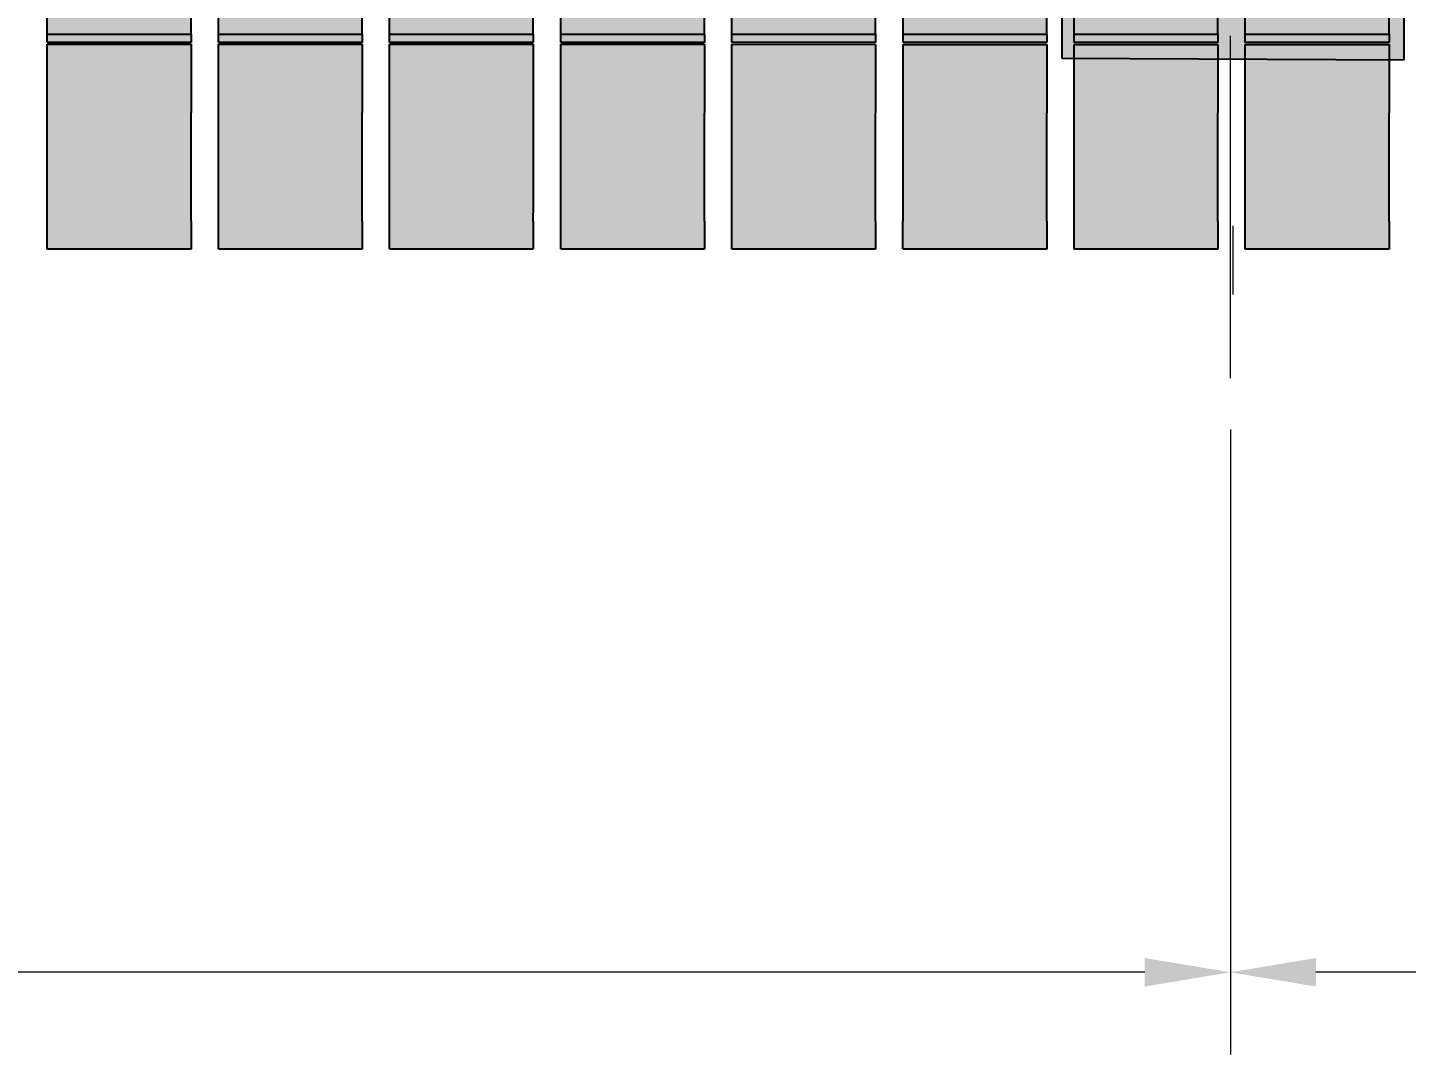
# Model space of a CAD drawing. Header units: metres. Extents: x 313 to 328, y 3 to 1212.
# Drawn here: x 318.4814 to 318.8842, y 1210.0771 to 1210.377 of the extents above; entities that cross this region are included whole.
import ezdxf

# ---------------------------------------------------------------- set-up
doc = ezdxf.new("R2010")
doc.units = ezdxf.units.M
doc.linetypes.add('JacobsCenter', pattern=[0.015, 0.009, -0.0015, 0.003, -0.0015])
doc.layers.get('Defpoints').update_dxf_attribs({"color": 41})
for name, color, linetype, lineweight in [('A-ANNO-DIMS', 7, 'Continuous', 9), ('A-DETL', 7, 'Continuous', 13), ('A-DETL-GENF', 7, 'Continuous', 9), ('A-GENM', 7, 'Continuous', 35)]:
    doc.layers.add(name, color=color, linetype=linetype, lineweight=lineweight)
doc.styles.add('Arial Narrow_1', font='ARIALN.TTF', dxfattribs={"height": 0.025})
doc.dimstyles.new('Dimension_Standard_O__mm_', dxfattribs={"dimscale": 0.3048, "dimtxt": 0.025586, "dimasz": 0.082021, "dimexe": 0.07874, "dimexo": 0.049213, "dimgap": 0.049213, "dimtad": 1, "dimdec": 0, "dimlfac": 1000, "dimzin": 0, "dimdsep": 46, "dimtxsty": 'Arial Narrow_1', "dimsah": 1, "dimcen": 0.09, "dimaunit": 1, "dimadec": 4, "dimazin": 0, "dimtfac": 1, "dimtdec": 4, "dimtix": 1, "dimtmove": 0, "dimatfit": 3, "dimfxl": 1, "dimtvp": 1, "dimtfill": 1, "dimtolj": 1, "dimtzin": 0, "dimlwd": 18, "dimlwe": 18, "dimarcsym": 2})

# ---------------------------------------------------------------- blocks, each defined once
blk = doc.blocks.new('BR08_SEATING_NORTH 3 - BR08_SEATING_NORTH 3-5676583-DRG-2873241 - NORTHERN SCREEN POST - PLAN')
at = {"layer": 'A-GENM', "lineweight": 25, "true_color": 0xebe8e4}
for points in [[(318.52913, 1210.37514), (318.52927, 1210.77518), (318.4873, 1210.77519), (318.48727, 1210.7539), (318.48713, 1210.37514)], [(318.57913, 1210.37513), (318.57927, 1210.77517), (318.5373, 1210.77518), (318.53727, 1210.7539), (318.53713, 1210.37514)], [(318.62913, 1210.37513), (318.62926, 1210.77517), (318.5873, 1210.77517), (318.58727, 1210.7539), (318.58713, 1210.37513), (318.60332, 1210.37513)], [(318.67913, 1210.37512), (318.67924, 1210.77516), (318.6373, 1210.77517), (318.63727, 1210.7539), (318.63713, 1210.37512)], [(318.72913, 1210.37511), (318.72924, 1210.77515), (318.6873, 1210.77516), (318.68727, 1210.7539), (318.68713, 1210.37512), (318.72466, 1210.37511)], [(318.77913, 1210.37511), (318.77927, 1210.77515), (318.7373, 1210.77515), (318.73727, 1210.7539), (318.73713, 1210.37511)], [(318.52913, 1210.37272), (318.52913, 1210.37514), (318.48713, 1210.37516), (318.48713, 1210.37272)], [(318.57913, 1210.37271), (318.57913, 1210.37513), (318.53713, 1210.37516), (318.53713, 1210.37272)], [(318.62913, 1210.37271), (318.62913, 1210.37513), (318.58713, 1210.37515), (318.58713, 1210.37271), (318.60332, 1210.37271)], [(318.67913, 1210.3727), (318.67913, 1210.37512), (318.63713, 1210.37515), (318.63713, 1210.37271)], [(318.72913, 1210.3727), (318.72913, 1210.37511), (318.68713, 1210.37514), (318.68713, 1210.3727), (318.72466, 1210.3727)], [(318.77913, 1210.3727), (318.77913, 1210.37511), (318.73713, 1210.37514), (318.73713, 1210.3727)], [(318.82913, 1210.37269), (318.82913, 1210.3751), (318.78713, 1210.37513), (318.78713, 1210.37269)], [(318.87913, 1210.37269), (318.87913, 1210.3751), (318.83713, 1210.37513), (318.83713, 1210.37269), (318.846, 1210.37269)], [(318.52913, 1210.3522), (318.52913, 1210.37216), (318.48713, 1210.37217), (318.48713, 1210.3522)], [(318.57913, 1210.35219), (318.57913, 1210.37216), (318.53713, 1210.37216), (318.53713, 1210.3522)], [(318.62913, 1210.35219), (318.62913, 1210.37215), (318.58713, 1210.37216), (318.58713, 1210.35219), (318.60332, 1210.35219)], [(318.67913, 1210.35218), (318.67913, 1210.37215), (318.63713, 1210.37215), (318.63713, 1210.35219)], [(318.72913, 1210.35218), (318.72913, 1210.37214), (318.68713, 1210.37215), (318.68713, 1210.35218), (318.72466, 1210.35218)], [(318.77913, 1210.35217), (318.77913, 1210.37214), (318.73713, 1210.37214), (318.73713, 1210.35218)], [(318.82913, 1210.35217), (318.82913, 1210.37213), (318.78713, 1210.37214), (318.78713, 1210.35217)], [(318.87913, 1210.35216), (318.87913, 1210.37213), (318.83713, 1210.37213), (318.83713, 1210.35217), (318.846, 1210.35217)], [(318.52912, 1210.32051), (318.52913, 1210.3522), (318.48713, 1210.3522), (318.48713, 1210.32051)], [(318.57912, 1210.3205), (318.57913, 1210.35219), (318.53713, 1210.35219), (318.53713, 1210.3205)], [(318.62912, 1210.3205), (318.62913, 1210.35219), (318.58713, 1210.35219), (318.58713, 1210.3205), (318.60332, 1210.3205)], [(318.67912, 1210.32049), (318.67913, 1210.35218), (318.63713, 1210.35218), (318.63713, 1210.32049)], [(318.72912, 1210.32049), (318.72913, 1210.35218), (318.68713, 1210.35218), (318.68713, 1210.32049), (318.72466, 1210.32049)], [(318.77912, 1210.32048), (318.77913, 1210.35217), (318.73713, 1210.35217), (318.73713, 1210.32049)], [(318.82912, 1210.32048), (318.82913, 1210.35217), (318.78713, 1210.35217), (318.78713, 1210.32048)], [(318.87912, 1210.32047), (318.87913, 1210.35216), (318.83713, 1210.35216), (318.83713, 1210.32048), (318.846, 1210.32047)], [(318.52912, 1210.31238), (318.52912, 1210.32051), (318.48712, 1210.32051), (318.48713, 1210.31238)], [(318.57912, 1210.31237), (318.57912, 1210.3205), (318.53712, 1210.3205), (318.53713, 1210.31238)], [(318.62912, 1210.31237), (318.62912, 1210.3205), (318.58712, 1210.3205), (318.58713, 1210.31237), (318.60332, 1210.31237)], [(318.67912, 1210.31236), (318.67912, 1210.32049), (318.63712, 1210.32049), (318.63713, 1210.31237)], [(318.72912, 1210.31236), (318.72912, 1210.32049), (318.68712, 1210.32049), (318.68713, 1210.31236), (318.72466, 1210.31236)], [(318.77912, 1210.31235), (318.77912, 1210.32048), (318.73712, 1210.32049), (318.73713, 1210.31236)], [(318.82912, 1210.31235), (318.82912, 1210.32048), (318.78712, 1210.32048), (318.78713, 1210.31235)], [(318.87912, 1210.31234), (318.87912, 1210.32047), (318.83712, 1210.32048), (318.83713, 1210.31235), (318.846, 1210.31235)]]:
    blk.add_hatch(color=254, dxfattribs=at).paths.add_polyline_path(points)
h = blk.add_hatch(color=254, dxfattribs=at)
h.paths.add_polyline_path([(318.81216, 1210.44667), (318.81216, 1210.44667), (318.81216, 1210.44709)])
h.paths.add_polyline_path([(318.82913, 1210.3751), (318.82915, 1210.43999), (318.81215, 1210.44), (318.81227, 1210.75627), (318.81227, 1210.77514), (318.7873, 1210.77514), (318.78726, 1210.72011), (318.78713, 1210.37511)])
h.paths.add_polyline_path([(318.81215, 1210.44292), (318.81215, 1210.44292), (318.81215, 1210.44333)])
h.paths.add_polyline_path([(318.81215, 1210.44292), (318.81215, 1210.44292), (318.81215, 1210.44333)])
h = blk.add_hatch(color=254, dxfattribs=at)
h.paths.add_polyline_path([(318.87913, 1210.3751), (318.87925, 1210.77513), (318.85428, 1210.77513), (318.85415, 1210.43999), (318.83715, 1210.43999), (318.83713, 1210.3751), (318.846, 1210.3751)])
h.paths.add_polyline_path([(318.85416, 1210.44563), (318.85416, 1210.44563), (318.85416, 1210.44584)])
at = {"layer": 'A-GENM', "color": 254, "lineweight": 25, "true_color": 0xd4d4d4}
for p, q in [((318.48713, 1210.37516), (318.48728, 1210.77519)), ((318.52913, 1210.37516), (318.52928, 1210.77518)), ((318.53713, 1210.37516), (318.53728, 1210.77518)), ((318.57913, 1210.37515), (318.57928, 1210.77517)), ((318.58713, 1210.37515), (318.58728, 1210.77517)), ((318.62913, 1210.37515), (318.62928, 1210.77517)), ((318.63713, 1210.37515), (318.63728, 1210.77517)), ((318.67913, 1210.37514), (318.67928, 1210.77516)), ((318.68713, 1210.37514), (318.68728, 1210.77516)), ((318.72913, 1210.37514), (318.72928, 1210.77515)), ((318.73713, 1210.37514), (318.73728, 1210.77515)), ((318.77913, 1210.37513), (318.77928, 1210.77515)), ((318.78713, 1210.37513), (318.78728, 1210.77514)), ((318.87913, 1210.37512), (318.87928, 1210.77513)), ((318.82913, 1210.37513), (318.82915, 1210.43999)), ((318.83713, 1210.37513), (318.83715, 1210.43999)), ((318.48713, 1210.3727), (318.48713, 1210.37514)), ((318.48713, 1210.37514), (318.52913, 1210.37514)), ((318.52913, 1210.37514), (318.52913, 1210.3727)), ((318.53713, 1210.3727), (318.53713, 1210.37514)), ((318.53713, 1210.37514), (318.57913, 1210.37513)), ((318.57913, 1210.37513), (318.57913, 1210.37269)), ((318.58713, 1210.37269), (318.58713, 1210.37513)), ((318.58713, 1210.37513), (318.62913, 1210.37513)), ((318.62913, 1210.37513), (318.62913, 1210.37269)), ((318.63713, 1210.37269), (318.63713, 1210.37512)), ((318.63713, 1210.37512), (318.67913, 1210.37512)), ((318.67913, 1210.37512), (318.67913, 1210.37268)), ((318.68713, 1210.37268), (318.68713, 1210.37512)), ((318.68713, 1210.37512), (318.72913, 1210.37511)), ((318.72913, 1210.37511), (318.72913, 1210.37268)), ((318.73713, 1210.37267), (318.73713, 1210.37511)), ((318.73713, 1210.37511), (318.77913, 1210.37511)), ((318.77913, 1210.37511), (318.77913, 1210.37267)), ((318.78713, 1210.37267), (318.78713, 1210.37511)), ((318.78713, 1210.37511), (318.82913, 1210.3751)), ((318.82913, 1210.3751), (318.82913, 1210.37266)), ((318.83713, 1210.37266), (318.83713, 1210.3751)), ((318.83713, 1210.3751), (318.87913, 1210.3751)), ((318.87913, 1210.3751), (318.87913, 1210.37266)), ((318.52913, 1210.3727), (318.48713, 1210.3727)), ((318.48713, 1210.37217), (318.52913, 1210.37216)), ((318.48713, 1210.3522), (318.48713, 1210.37217)), ((318.52913, 1210.37216), (318.52913, 1210.3522)), ((318.57913, 1210.37269), (318.53713, 1210.3727)), ((318.53713, 1210.37216), (318.57913, 1210.37216)), ((318.53713, 1210.3522), (318.53713, 1210.37216)), ((318.57913, 1210.37216), (318.57913, 1210.35219)), ((318.62913, 1210.37269), (318.58713, 1210.37269)), ((318.58713, 1210.37216), (318.62913, 1210.37215)), ((318.58713, 1210.35219), (318.58713, 1210.37216)), ((318.62913, 1210.37215), (318.62913, 1210.35219)), ((318.67913, 1210.37268), (318.63713, 1210.37269)), ((318.63713, 1210.37215), (318.67913, 1210.37215)), ((318.63713, 1210.35219), (318.63713, 1210.37215)), ((318.67913, 1210.37215), (318.67913, 1210.35218)), ((318.72913, 1210.37268), (318.68713, 1210.37268)), ((318.68713, 1210.37215), (318.72913, 1210.37214)), ((318.68713, 1210.35218), (318.68713, 1210.37215)), ((318.72913, 1210.37214), (318.72913, 1210.35218)), ((318.77913, 1210.37267), (318.73713, 1210.37267)), ((318.73713, 1210.37214), (318.77913, 1210.37214)), ((318.73713, 1210.35218), (318.73713, 1210.37214)), ((318.77913, 1210.37214), (318.77913, 1210.35217)), ((318.82913, 1210.37266), (318.78713, 1210.37267)), ((318.78713, 1210.37214), (318.82913, 1210.37213)), ((318.78713, 1210.35217), (318.78713, 1210.37214)), ((318.82913, 1210.37213), (318.82913, 1210.35217)), ((318.87913, 1210.37266), (318.83713, 1210.37266)), ((318.83713, 1210.37213), (318.87913, 1210.37213)), ((318.83713, 1210.35217), (318.83713, 1210.37213)), ((318.87913, 1210.37213), (318.87913, 1210.35216)), ((318.48712, 1210.31238), (318.48712, 1210.32051)), ((318.52912, 1210.32051), (318.52912, 1210.31238)), ((318.53712, 1210.31238), (318.53712, 1210.3205)), ((318.57912, 1210.3205), (318.57912, 1210.31237)), ((318.58712, 1210.31237), (318.58712, 1210.3205)), ((318.62912, 1210.3205), (318.62912, 1210.31237)), ((318.63712, 1210.31237), (318.63712, 1210.32049)), ((318.67912, 1210.32049), (318.67912, 1210.31236)), ((318.68712, 1210.31236), (318.68712, 1210.32049)), ((318.72912, 1210.32049), (318.72912, 1210.31236)), ((318.73712, 1210.31236), (318.73712, 1210.32049)), ((318.77912, 1210.32048), (318.77912, 1210.31235)), ((318.78712, 1210.31235), (318.78712, 1210.32048)), ((318.82912, 1210.32048), (318.82912, 1210.31235)), ((318.83712, 1210.31235), (318.83712, 1210.32048)), ((318.87912, 1210.32047), (318.87912, 1210.31234)), ((318.52912, 1210.31233), (318.48712, 1210.31233)), ((318.57912, 1210.31232), (318.53712, 1210.31233)), ((318.62912, 1210.31232), (318.58712, 1210.31232)), ((318.67912, 1210.31231), (318.63712, 1210.31232)), ((318.72912, 1210.31231), (318.68712, 1210.31231)), ((318.77912, 1210.3123), (318.73712, 1210.31231)), ((318.82912, 1210.3123), (318.78712, 1210.3123)), ((318.87912, 1210.31229), (318.83712, 1210.3123))]:
    blk.add_line(p, q, dxfattribs=at)
for centre, start_param, end_param in [((318.48713, 1210.35046), 3.199685, 4.770481), ((318.52913, 1210.35045), 3.199685, 4.770481), ((318.53713, 1210.35045), 3.461484, 4.770481), ((318.57913, 1210.35045), 3.199685, 4.770481), ((318.58713, 1210.35045), 3.199685, 4.770481), ((318.62913, 1210.35045), 3.199685, 4.770481), ((318.63713, 1210.35044), 4.246883, 4.770481), ((318.67913, 1210.35044), 3.723284, 4.770481), ((318.68713, 1210.35044), 3.461484, 4.770481), ((318.72913, 1210.35044), 3.199685, 4.770481), ((318.73713, 1210.35043), 3.723284, 4.770481), ((318.77913, 1210.35043), 3.199685, 4.770481), ((318.78713, 1210.35043), 3.723284, 4.770481), ((318.82913, 1210.35043), 3.199685, 4.770481), ((318.83713, 1210.35043), 3.199685, 4.770481), ((318.87913, 1210.35042), 3.199685, 4.770481), ((318.63713, 1210.35044), 3.985083, 4.246883), ((318.63713, 1210.35044), 3.723284, 3.985083), ((318.63713, 1210.35044), 3.461484, 3.723284), ((318.67913, 1210.35044), 3.461484, 3.723284), ((318.73713, 1210.35043), 3.461484, 3.723284), ((318.78713, 1210.35043), 3.461484, 3.723284), ((318.53713, 1210.35045), 3.199685, 3.461485), ((318.63713, 1210.35044), 3.199685, 3.461484), ((318.67913, 1210.35044), 3.199685, 3.461484), ((318.68713, 1210.35044), 3.199685, 3.461484), ((318.73713, 1210.35043), 3.199685, 3.461484), ((318.78713, 1210.35043), 3.199685, 3.461484), ((318.48712, 1210.34233), 3.141593, 3.199685), ((318.52912, 1210.34233), 3.141592, 3.199685), ((318.57912, 1210.34232), 3.141593, 3.199685), ((318.62912, 1210.34232), 3.141593, 3.199685), ((318.67912, 1210.34231), 3.141593, 3.199685), ((318.68712, 1210.34231), 3.141593, 3.199685), ((318.72912, 1210.34231), 3.141593, 3.199685), ((318.77912, 1210.3423), 3.141593, 3.199685), ((318.78712, 1210.3423), 3.141593, 3.199685), ((318.82912, 1210.3423), 3.141593, 3.199685), ((318.87912, 1210.34229), 3.141593, 3.199685)]:
    blk.add_ellipse(centre, major_axis=(0, 0.03), ratio=0.000016, start_param=start_param, end_param=end_param, dxfattribs=at)
blk = doc.blocks.new('T2DPAA-T2D-C3S-DU-M3D-100304_rvt-1-DRG-2873241 - NORTHERN SCREEN POST - PLAN')
at = {"layer": 'A-GENM', "color": 254, "lineweight": 25, "true_color": 0xd4d4d4}
blk.add_blockref('BR08_SEATING_NORTH 3 - BR08_SEATING_NORTH 3-5676583-DRG-2873241 - NORTHERN SCREEN POST - PLAN', (0, 0), dxfattribs=at)
blk = doc.blocks.new('DIMBLOCK3-DRG-2873241 - NORTHERN SCREEN POST - PLAN')
at = {"layer": 'A-ANNO-DIMS', "color": 0, "lineweight": 18, "transparency": 16777216}
for p, q in [((319.71777, 1210.36769), (319.71777, 1210.07705)), ((318.83276, 1210.25959), (318.83276, 1210.07705)), ((319.69277, 1210.10105), (318.85776, 1210.10105))]:
    blk.add_line(p, q, dxfattribs=at)
at = {"layer": 'A-ANNO-DIMS', "color": 0, "transparency": 16777216}
for points in [[(318.85776, 1210.10522), (318.85776, 1210.09689), (318.83276, 1210.10105)], [(319.69277, 1210.10522), (319.69277, 1210.09689), (319.71777, 1210.10105)]]:
    blk.add_solid(points, dxfattribs=at)
at = {"layer": 'Defpoints', "color": 0, "transparency": 16777216}
for p in [(319.71777, 1210.38269), (318.83276, 1210.27459), (318.83276, 1210.10105)]:
    blk.add_point(p, dxfattribs=at)
at = {"layer": 'A-ANNO-DIMS', "color": 0, "lineweight": 18, "transparency": 16777216, "insert": (319.27527, 1210.12882), "char_height": 0.025, "width": 0.0570197, "attachment_point": 5, "style": 'Arial Narrow_1', "bg_fill": 3, "box_fill_scale": 1.1, "bg_fill_color": 256, "bg_fill_true_color": 13158600, "bg_fill_transparency": 0}
blk.add_mtext('\\A1;885', dxfattribs=at)
blk = doc.blocks.new('DIMBLOCK4-DRG-2873241 - NORTHERN SCREEN POST - PLAN')
at = {"layer": 'A-ANNO-DIMS', "color": 0, "lineweight": 18, "transparency": 16777216}
for p, q in [((318.83276, 1210.25959), (318.83276, 1210.07705)), ((317.73273, 1210.24145), (317.73273, 1210.07705)), ((318.80776, 1210.10105), (317.75773, 1210.10105))]:
    blk.add_line(p, q, dxfattribs=at)
at = {"layer": 'A-ANNO-DIMS', "color": 0, "transparency": 16777216}
for points in [[(317.75773, 1210.10522), (317.75773, 1210.09689), (317.73273, 1210.10105)], [(318.80776, 1210.10522), (318.80776, 1210.09689), (318.83276, 1210.10105)]]:
    blk.add_solid(points, dxfattribs=at)
at = {"layer": 'Defpoints', "color": 0, "transparency": 16777216}
for p in [(318.83276, 1210.27459), (317.73273, 1210.25645), (317.73273, 1210.10105)]:
    blk.add_point(p, dxfattribs=at)
at = {"layer": 'A-ANNO-DIMS', "color": 0, "lineweight": 18, "transparency": 16777216, "insert": (318.28275, 1210.12882), "char_height": 0.025, "width": 0.0760263, "attachment_point": 5, "style": 'Arial Narrow_1', "bg_fill": 3, "box_fill_scale": 1.1, "bg_fill_color": 256, "bg_fill_true_color": 13158600, "bg_fill_transparency": 0}
blk.add_mtext('\\A1;1100', dxfattribs=at)

msp = doc.modelspace()

# ---------------------------------------------------------------- hatches: boundary and pattern name
at = {"layer": 'A-DETL-GENF', "true_color": 0xffffff}
msp.add_hatch(color=7, dxfattribs=at).paths.add_polyline_path([(318.8835, 1210.36762), (318.88343, 1210.87365), (318.87931, 1210.87362), (318.87916, 1210.46054), (318.87913, 1210.37269), (318.83713, 1210.37269), (318.83713, 1210.43999), (318.82915, 1210.43999), (318.82913, 1210.37269), (318.78713, 1210.37269), (318.78723, 1210.84507), (318.78842, 1210.84503), (318.78839, 1210.82599), (318.87839, 1210.82586), (318.8785, 1210.84255), (318.87913, 1210.84243), (318.87913, 1210.84254), (318.87841, 1210.84256), (318.8785, 1210.90289), (318.7885, 1210.90335), (318.78839, 1210.84504), (318.7872, 1210.84507), (318.78724, 1210.87388), (318.7835, 1210.87383), (318.7835, 1210.36813), (318.78713, 1210.36812), (318.78713, 1210.37214), (318.82913, 1210.37213), (318.82913, 1210.3679), (318.83713, 1210.36786), (318.83713, 1210.37213), (318.87913, 1210.37213), (318.87913, 1210.36765), (318.87929, 1210.36764)])

# ---------------------------------------------------------------- linework, layer by layer
at = {"layer": 'A-DETL', "linetype": 'JacobsCenter', "lineweight": 18}
for p, q in [((318.83346, 1211.11911), (318.83346, 1210.29911)), ((318.83276, 1210.27459), (318.83276, 1211.07459))]:
    msp.add_line(p, q, dxfattribs=at)
at = {"layer": 'A-DETL', "lineweight": 25}
for p, q in [((318.7835, 1210.90337), (318.7835, 1210.36813)), ((318.8835, 1210.36762), (318.8835, 1210.90286)), ((318.7835, 1210.36813), (318.8835, 1210.36762))]:
    msp.add_line(p, q, dxfattribs=at)

# ---------------------------------------------------------------- block references
at = {"lineweight": 5}
msp.add_blockref('T2DPAA-T2D-C3S-DU-M3D-100304_rvt-1-DRG-2873241 - NORTHERN SCREEN POST - PLAN', (0, 0), dxfattribs=at)

# ---------------------------------------------------------------- next in the draw order: dimensions: what is measured, and where the dimension line sits
at = {"layer": 'A-ANNO-DIMS', "lineweight": 18}
dim = msp.add_linear_dim(base=(318.83276, 1210.10105), p1=(319.71777, 1210.38269), p2=(318.83276, 1210.27459), angle=0, dimstyle='Dimension_Standard_O__mm_', override={"dimpost": '<>', "dimfxl": 0.891583}, dxfattribs=at)
dim.commit()
dim.dimension.update_dxf_attribs({"geometry": 'DIMBLOCK3-DRG-2873241 - NORTHERN SCREEN POST - PLAN', "text_midpoint": (319.27527, 1210.12882)})

# ---------------------------------------------------------------- next in the draw order: dimensions: what is measured, and where the dimension line sits
dim = msp.add_linear_dim(base=(317.73273, 1210.10105), p1=(318.83276, 1210.27459), p2=(317.73273, 1210.25645), dimstyle='Dimension_Standard_O__mm_', override={"dimpost": '<>', "dimfxl": 1.100183}, dxfattribs=at)
dim.commit()
dim.dimension.update_dxf_attribs({"geometry": 'DIMBLOCK4-DRG-2873241 - NORTHERN SCREEN POST - PLAN', "text_midpoint": (318.28275, 1210.12882)})

doc.saveas('drawing.dxf')
